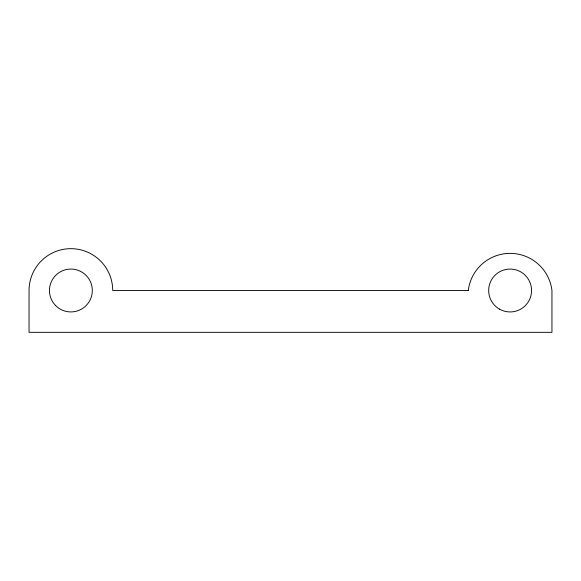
<?xml version="1.0" encoding="UTF-8"?>
<svg xmlns="http://www.w3.org/2000/svg" width="581" height="581" viewBox="0 0 581 581"><rect width="100%" height="100%" fill="white"/><g stroke="black" fill="none" stroke-linecap="round" stroke-linejoin="round"><path stroke-width="0.87" d="M468.286 290.5L112.714 290.5A41.832 41.832 0 0 0 70.882 248.668A41.832 41.832 0 0 0 29.05 290.5L29.05 332.332L551.95 332.332L551.95 290.5A42.13 42.13 0 0 0 468.286 290.5M55.725 305.657A21.439 21.439 0 0 0 91.587 296.049A21.439 21.439 0 0 0 65.333 269.795A21.439 21.439 0 0 0 55.725 305.657M499.399 309.07A21.439 21.439 0 0 0 531.557 290.5A21.439 21.439 0 0 0 499.399 271.93A21.439 21.439 0 0 0 499.399 309.07"/></g></svg>
